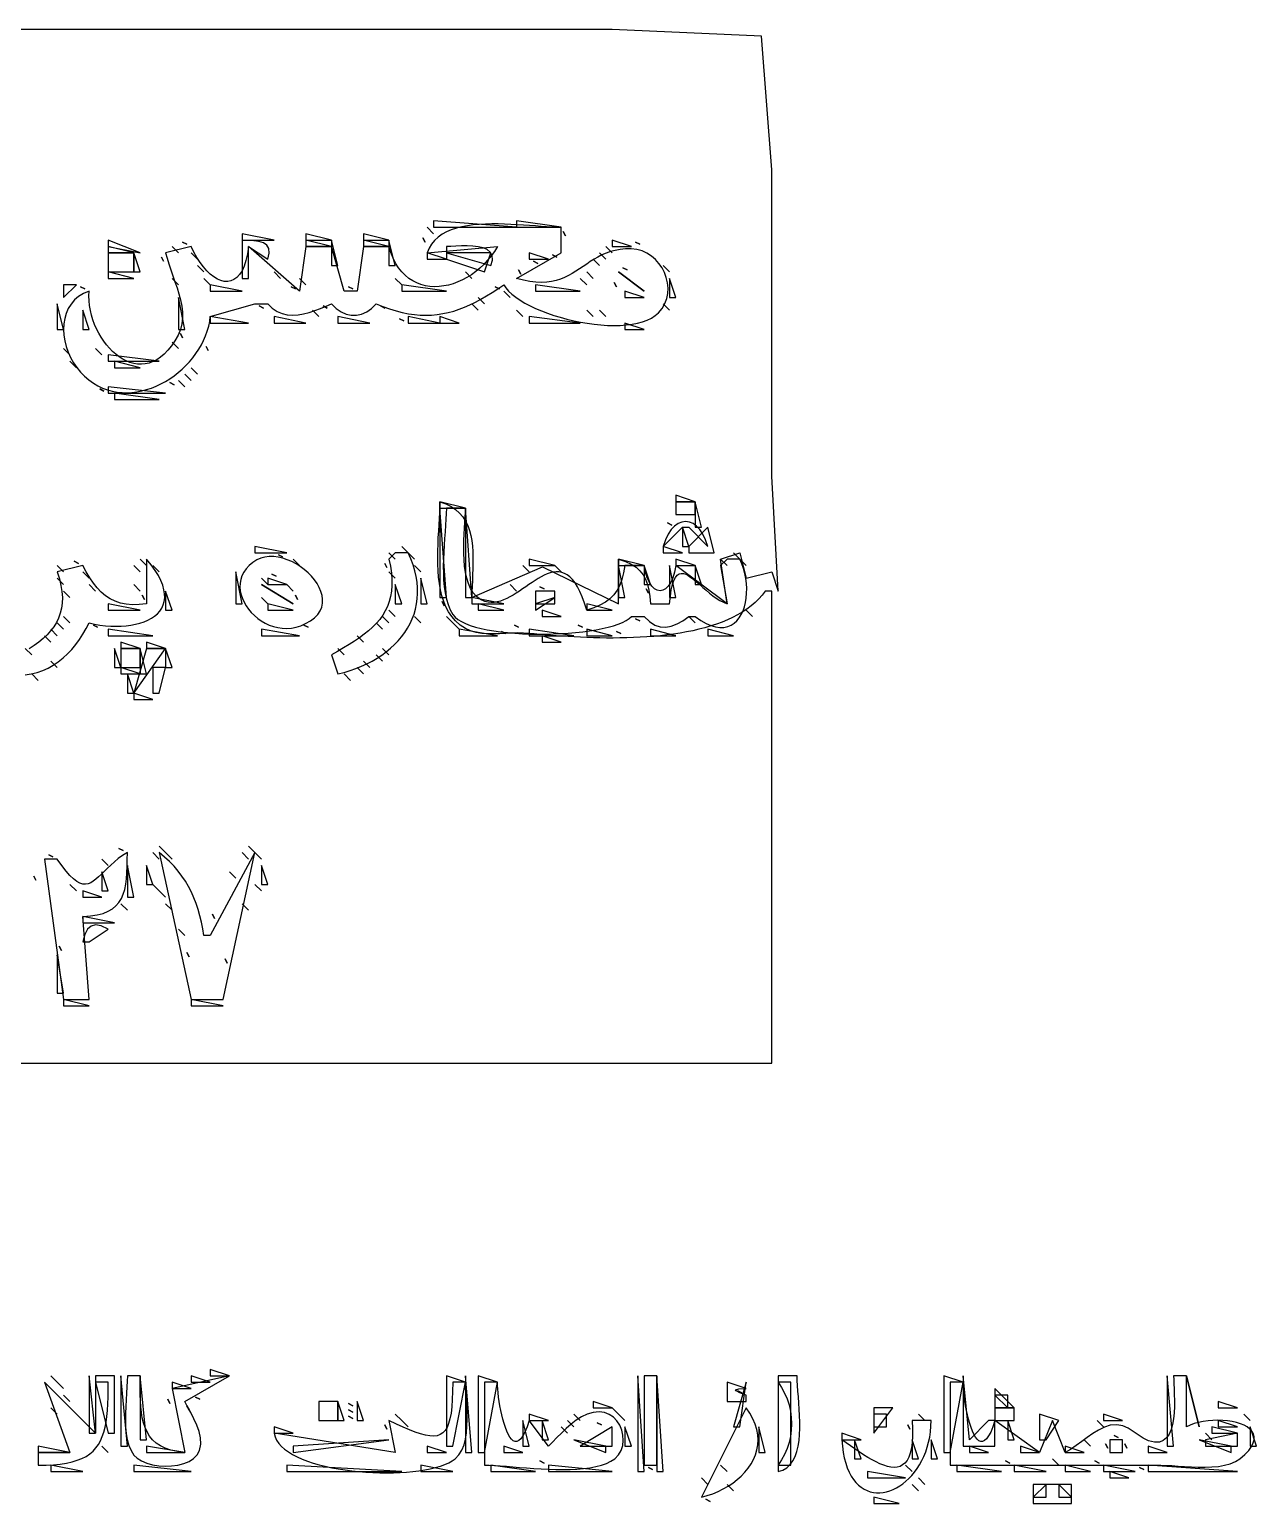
# Model space of a CAD drawing. Extents: x 0 to 1288, y 0 to 860.
# Drawn here: x 934.7 to 1127, y 199 to 430 of the extents above; entities that cross this region are included whole.
import ezdxf

# ---------------------------------------------------------------- set-up
doc = ezdxf.new("R2010")
doc.units = 0
for name, color, linetype in [('C18', 18, 'CONTINUOUS'), ('C19', 19, 'CONTINUOUS'), ('C250', 250, 'CONTINUOUS'), ('C251', 251, 'CONTINUOUS'), ('C252', 252, 'CONTINUOUS'), ('C253', 253, 'CONTINUOUS'), ('C254', 254, 'CONTINUOUS'), ('C27', 27, 'CONTINUOUS'), ('C29', 29, 'CONTINUOUS'), ('C37', 37, 'CONTINUOUS'), ('C47', 47, 'CONTINUOUS'), ('C49', 49, 'CONTINUOUS'), ('C59', 59, 'CONTINUOUS'), ('C7', 7, 'CONTINUOUS')]:
    doc.layers.add(name, color=color, linetype=linetype)

msp = doc.modelspace()

# ---------------------------------------------------------------- linework, layer by layer
at = {"layer": 'C18'}
for points in [[(997, 399), (998, 398), (997, 399)], [(997, 395), (1008, 396), (1007.5292, 395.2314), (1007.0151, 394.5055), (1006.4615, 393.8236), (1005.8723, 393.1877), (1005.2513, 392.5992), (1004.6023, 392.0599), (1003.9292, 391.5714), (1003.2358, 391.1354), (1002.5258, 390.7536), (1001.8033, 390.4276), (1001.0718, 390.159), (1000.3355, 389.9497), (999.5979, 389.8011), (998.863, 389.715), (998.1346, 389.693), (997.4166, 389.7368), (996.7127, 389.8481), (996.0268, 390.0284), (995.3627, 390.2796), (994.7242, 390.6032), (994.1153, 391.001), (993.5397, 391.4745), (993.0012, 392.0254), (992.5037, 392.6555), (992.0509, 393.3663), (991.6469, 394.1595), (991.2953, 395.0369), (991, 396), (987, 396), (986, 389), (984, 389), (982, 396), (978, 396), (977, 389), (969, 396), (968.8272, 394.8247), (968.5947, 393.8011), (968.3075, 392.9246), (967.9708, 392.1904), (967.5896, 391.5939), (967.1691, 391.1305), (966.7143, 390.7954), (966.2303, 390.5841), (965.7222, 390.4917), (965.1951, 390.5138), (964.6541, 390.6456), (964.1043, 390.8825), (963.5508, 391.2197), (962.9986, 391.6527), (962.453, 392.1768), (961.9189, 392.7872), (961.4014, 393.4794), (960.9057, 394.2487), (960.4369, 395.0905), (960, 396), (956, 395), (956.2149, 394.1369), (956.4859, 393.2482), (956.796, 392.3379), (957.1284, 391.4104), (957.4661, 390.4698), (957.7923, 389.5203), (958.09, 388.5661), (958.3423, 387.6114), (958.5324, 386.6604), (958.6434, 385.7173), (958.6582, 384.7863), (958.5601, 383.8716), (958.3322, 382.9774), (957.9575, 382.108), (957.438, 381.2039), (956.8993, 380.4094), (956.3439, 379.7206), (955.7742, 379.134), (955.1927, 378.6456), (954.6018, 378.2518), (954.0039, 377.949), (953.4017, 377.7332), (952.7974, 377.6009), (952.1936, 377.5482), (951.5927, 377.5715), (950.9972, 377.667), (950.4095, 377.831), (949.8321, 378.0598), (949.2675, 378.3496), (948.718, 378.6967), (948.1862, 379.0973), (947.6746, 379.5478), (947.1855, 380.0445), (946.7214, 380.5835), (946.2849, 381.1611), (945.8782, 381.7737), (945.504, 382.4175), (945.1647, 383.0888), (944.8627, 383.7838), (944.6004, 384.4987), (944.3804, 385.23), (944.2051, 385.9738), (944.077, 386.7265), (943.9984, 387.4842), (943.9719, 388.2432), (944, 389), (943.1194, 388.6342), (942.3563, 388.1682), (941.7071, 387.6126), (941.1684, 386.9778), (940.7368, 386.2744), (940.4088, 385.5129), (940.1809, 384.7038), (940.0497, 383.8578), (940.0118, 382.9853), (940.0638, 382.0969), (940.2021, 381.2031), (940.4233, 380.3145), (940.724, 379.4416), (941.1007, 378.595), (941.5501, 377.7851), (942.0686, 377.0225), (942.6528, 376.3179)], [(942.6527, 376.3179), (943.3036, 375.662), (943.9784, 375.086), (944.6746, 374.5874), (945.3897, 374.1641), (946.1211, 373.8136), (946.8662, 373.5337), (947.6225, 373.3222), (948.3876, 373.1765), (949.1587, 373.0946), (949.9335, 373.074), (950.7093, 373.1125), (951.4836, 373.2078), (952.2539, 373.3575), (953.0176, 373.5593), (953.7722, 373.811), (954.5152, 374.1103), (955.2439, 374.4548), (955.956, 374.8422), (956.6487, 375.2703), (957.3197, 375.7367), (957.9663, 376.2391), (958.586, 376.7752), (959.1763, 377.3427), (959.7346, 377.9394), (960.2584, 378.5628), (960.7451, 379.2108), (961.1922, 379.8809), (961.5972, 380.571), (961.9575, 381.2786), (962.2706, 382.0015), (962.5339, 382.7374), (962.745, 383.484), (962.9011, 384.2389), (963, 385), (970, 387), (971, 387), (972, 387), (972.7101, 386.3108), (973.4596, 385.806), (974.2434, 385.4677), (975.0563, 385.2783), (975.8934, 385.2201), (976.7494, 385.2754), (977.6193, 385.4265), (978.4981, 385.6557), (979.3806, 385.9453), (980.2618, 386.2777), (981.1366, 386.6351), (982, 387), (982.7239, 386.2878), (983.4882, 385.7537), (984.2813, 385.3977), (985.0918, 385.2197), (985.908, 385.2197), (986.7185, 385.3977), (987.5117, 385.7537), (988.276, 386.2878), (989, 387), (990.0687, 386.5711), (991.1064, 386.2035), (992.1154, 385.8959), (993.098, 385.6473), (994.0567, 385.4566), (994.9938, 385.3227), (995.9117, 385.2445), (996.8128, 385.2208), (997.6995, 385.2505), (998.5742, 385.3327), (999.4393, 385.4661), (1000.297, 385.6496), (1001.1499, 385.8821), (1002.0003, 386.1627), (1002.8506, 386.49), (1003.7032, 386.8631), (1004.5604, 387.2808), (1005.4247, 387.742), (1006.2984, 388.2456), (1007.1839, 388.7906), (1008.0837, 389.3757), (1009, 390), (1009.3351, 389.4948), (1009.7656, 388.9978), (1010.2849, 388.5107), (1010.8862, 388.0356), (1011.5631, 387.5742), (1012.3088, 387.1286), (1013.1168, 386.7005), (1013.9805, 386.292), (1014.8932, 385.905), (1015.8483, 385.5412), (1016.8392, 385.2027), (1017.8593, 384.8914), (1018.902, 384.6092), (1019.9606, 384.3579), (1021.0286, 384.1395), (1022.0993, 383.9559), (1023.1661, 383.809), (1024.2224, 383.7007), (1025.2616, 383.6329), (1026.2771, 383.6076), (1027.2622, 383.6266), (1028.2104, 383.6918), (1029.115, 383.8052), (1029.9694, 383.9686), (1030.767, 384.184), (1031.5011, 384.4532), (1032.1653, 384.7783), (1032.7527, 385.161), (1033.257, 385.6034)], [(999, 355), (999, 341), (1000, 341), (999, 355)], [(1000, 355), (999.9847, 354.1626), (999.9438, 353.2582), (999.8841, 352.2965), (999.8127, 351.2874), (999.7368, 350.2407), (999.6632, 349.1662), (999.5991, 348.0737), (999.5516, 346.973), (999.5275, 345.874), (999.5341, 344.7864), (999.5782, 343.72), (999.6671, 342.6848), (999.8076, 341.6904), (1000.0069, 340.7467), (1000.272, 339.8635), (1000.6099, 339.0506), (1001.0278, 338.3179)], [(952, 347), (953, 346), (952, 347)], [(991, 348), (992, 347), (991, 348)], [(948, 333), (948, 330), (949, 330), (948, 333)], [(937.666687, 300.666656), (938.333313, 300.333344), (937.666687, 300.666656)], [(954, 301), (955, 300), (954, 301)]]:
    msp.add_lwpolyline(points, dxfattribs=at)
at = {"layer": 'C19'}
for points in [[(952, 333), (952, 329), (953, 329), (952, 333)], [(949, 219), (949, 208), (950, 208), (949, 219)], [(950, 219), (949.9811, 218.1767), (949.9329, 217.268), (949.8677, 216.2912), (949.7981, 215.2638), (949.7365, 214.203), (949.6954, 213.1263), (949.6872, 212.051), (949.7244, 210.9946), (949.8195, 209.9744), (949.9849, 209.0078), (950.2331, 208.1121), (950.5766, 207.3048), (951.0278, 206.6033)], [(957, 218), (957, 217), (960, 217), (957, 218)], [(1030, 219), (1030, 204), (1031, 204), (1030, 219)], [(1047, 218), (1045, 211), (1046, 211), (1047, 218)], [(1114, 219), (1114.0124, 218.4574), (1114.0425, 217.776), (1114.0793, 216.983), (1114.1116, 216.1053), (1114.1285, 215.17), (1114.1189, 214.2043), (1114.0718, 213.2353), (1113.9762, 212.2899), (1113.821, 211.3954), (1113.5953, 210.5787), (1113.2879, 209.8671), (1112.8879, 209.2874), (1112.3842, 208.867), (1111.7657, 208.6327), (1111.0216, 208.6118), (1110.0896, 208.8404), (1109.246, 209.246), (1108.4555, 209.7546), (1107.6832, 210.2922), (1106.894, 210.7848), (1106.0529, 211.1585), (1105.1248, 211.3392), (1104.0748, 211.253), (1103.1476, 210.9607), (1102.2388, 210.5188), (1101.3452, 209.9679), (1100.4638, 209.3487), (1099.5916, 208.7017), (1098.7256, 208.0675), (1097.8627, 207.4867), (1097, 207), (1095, 212), (1093, 207), (1086, 212), (1085.6613, 211.0036), (1085.3283, 210.2032), (1085.0016, 209.5868), (1084.6821, 209.1424), (1084.3705, 208.8582), (1084.0676, 208.7222), (1083.7743, 208.7224), (1083.4912, 208.847), (1083.2192, 209.0838), (1082.9591, 209.4211), (1082.7116, 209.8469), (1082.4775, 210.3492), (1082.2576, 210.9161), (1082.0527, 211.5357), (1081.8635, 212.196), (1081.691, 212.885), (1081.5357, 213.5909), (1081.3986, 214.3016), (1081.2803, 215.0053), (1081.1818, 215.69), (1081.1036, 216.3438), (1081.0468, 216.9546), (1081.012, 217.5107), (1081, 218), (1079, 218), (1079, 205), (1112, 205), (1112.8154, 204.9809), (1113.7194, 204.9325), (1114.6942, 204.8673), (1115.7217, 204.7976), (1116.7842, 204.736), (1117.8638, 204.695), (1118.9425, 204.6868), (1120.0025, 204.7241), (1121.0259, 204.8193), (1121.9949, 204.9847), (1122.8914, 205.233), (1123.6977, 205.5765), (1124.3959, 206.0277)], [(1113, 219), (1113, 208), (1114, 208), (1113, 219)], [(938, 214), (939, 213), (938, 214)], [(1026, 214), (1027, 213), (1026, 214)], [(951.0277, 206.6033), (951.5517, 206.0949), (952.2344, 205.6686), (953.0447, 205.3275), (953.9512, 205.0749), (954.9227, 204.9141), (955.9281, 204.8482), (956.936, 204.8806), (957.9152, 205.0143), (958.8346, 205.2528), (959.6628, 205.5991), (960.3687, 206.0566), (960.921, 206.6284), (961.2886, 207.3179)]]:
    msp.add_lwpolyline(points, dxfattribs=at)
at = {"layer": 'C250'}
for points in [[(987, 398), (987, 397), (991, 397), (987, 398)], [(968, 397), (968, 391), (969, 391), (969, 396), (972, 394), (972.243, 394.958), (972.1815, 395.6773), (971.8616, 396.1941), (971.3294, 396.5442), (970.631, 396.7638), (969.8125, 396.8889), (968.9202, 396.9556), (968, 397)], [(982, 397), (982, 393), (983, 393), (982, 397)], [(961, 393), (962, 392), (961, 393)], [(1016.666687, 394.666656), (1017.333313, 394.333344), (1016.666687, 394.666656)], [(1023, 394), (1024, 393), (1023, 394)], [(957, 391), (958, 390), (957, 391)], [(1003, 392), (1004, 391), (1003, 392)], [(1014, 390), (1014, 389), (1021, 389), (1014, 390)], [(958, 388), (958, 383), (959, 383), (958, 388)], [(970.666687, 386.666656), (971.333313, 386.333344), (970.666687, 386.666656)], [(1004, 387), (1005, 386), (1004, 387)], [(1011, 386), (1012, 385), (1011, 386)], [(992.666687, 384.666656), (993.333313, 384.333344), (992.666687, 384.666656)], [(999, 385), (999, 384), (1002, 384), (999, 385)], [(1013, 385), (1013, 384), (1021, 384), (1013, 385)], [(940, 380), (941, 379), (940, 380)], [(941, 378), (942, 377), (941, 378)], [(970.317871, 346.878876), (969.643, 346.4508), (969.0739, 345.9828), (968.6063, 345.48), (968.2362, 344.9476), (967.9595, 344.391), (967.772, 343.8152), (967.6697, 343.2255), (967.6485, 342.6272), (967.7042, 342.0255), (967.8328, 341.4255), (968.0303, 340.8326), (968.2924, 340.252), (968.6151, 339.6888), (968.9944, 339.1483), (969.4261, 338.6357), (969.9061, 338.1563), (970.4303, 337.7152), (970.9947, 337.3178), (971.5951, 336.9691), (972.2275, 336.6745), (972.8877, 336.4392), (973.5717, 336.2685), (974.2754, 336.1674), (974.9946, 336.1413), (975.7254, 336.1953), (976.4635, 336.3348), (977.2049, 336.5649), (977.9455, 336.8908), (978.6813, 337.3179), (979.3295, 337.8104), (979.8367, 338.3394), (980.2107, 338.8989), (980.459, 339.4829), (980.5895, 340.0856), (980.6098, 340.7009), (980.5277, 341.3228), (980.3509, 341.9456), (980.087, 342.5631), (979.7437, 343.1694), (979.3289, 343.7587), (978.8501, 344.3248), (978.3152, 344.862), (977.7317, 345.3642), (977.1075, 345.8255), (976.4502, 346.2399), (975.7675, 346.6015), (975.0671, 346.9043), (974.3569, 347.1424), (973.6443, 347.3099), (972.9373, 347.4007), (972.2434, 347.409), (971.5704, 347.3287), (970.926, 347.1539), (970.3179, 346.8788)], [(943, 345), (944, 344), (943, 345)], [(951, 346), (952, 345), (951, 346)], [(972.666687, 344.666656), (973.333313, 344.333344), (972.666687, 344.666656)], [(972, 344), (972, 343), (975, 343), (972, 344)], [(972, 340), (972, 339), (976, 339), (972, 340)], [(990, 338), (991, 337), (990, 338)], [(1000, 338), (1001, 337), (1000, 338)], [(1015, 339), (1015, 338), (1018, 338), (1015, 339)], [(938, 336), (939, 335), (938, 336)], [(944.666687, 336.666656), (945.333313, 336.333344), (944.666687, 336.666656)], [(947, 336), (947, 335), (954, 335), (947, 336)], [(971, 336), (971, 335), (977, 335), (971, 336)], [(1010.666687, 336.666656), (1011.333313, 336.333344), (1010.666687, 336.666656)], [(1013, 336), (1013, 335), (1020, 335), (1013, 336)], [(1020.666687, 336.666656), (1021.333313, 336.333344), (1020.666687, 336.666656)], [(1026.666626, 335.666656), (1027.333374, 335.333344), (1026.666626, 335.666656)], [(950, 299), (950, 294), (951, 294), (950, 299)], [(953, 299), (953, 296), (954, 296), (953, 299)], [(971, 299), (971, 296), (972, 296), (971, 299)], [(954, 296), (955, 295), (954, 296)], [(956, 293), (957, 292), (956, 293)], [(943, 287), (944, 287), (947, 289), (945.9055, 289.5062), (945.0169, 289.6722), (944.3082, 289.5013), (943.7532, 288.9968), (943.3258, 288.1619), (943, 287)], [(965.333313, 284.333344), (965.666687, 283.666656), (965.333313, 284.333344)], [(940, 278), (940, 277), (944, 277), (940, 278)], [(1026.3958, 206.0277), (1026.9796, 206.6239), (1027.3918, 207.3177), (1027.6409, 208.0805), (1027.7352, 208.884), (1027.6834, 209.6997), (1027.4939, 210.4992), (1027.1752, 211.254), (1026.7358, 211.9359), (1026.1843, 212.5162), (1025.529, 212.9666), (1024.7785, 213.2587), (1023.9413, 213.3641), (1022.9964, 213.2703), (1022.0845, 213.0027), (1021.2056, 212.5894), (1020.3602, 212.0588), (1019.5483, 211.4393), (1018.7702, 210.7592), (1018.026, 210.0469), (1017.3162, 209.3306), (1016.6407, 208.6389), (1016, 208), (1013, 212), (1012.6613, 211.0036), (1012.3283, 210.2032), (1012.0016, 209.5868), (1011.6821, 209.1425), (1011.3705, 208.8583), (1011.0676, 208.7222), (1010.7743, 208.7225), (1010.4912, 208.847), (1010.2192, 209.0839), (1009.9591, 209.4212), (1009.7116, 209.847), (1009.4775, 210.3493), (1009.2576, 210.9162), (1009.0527, 211.5357), (1008.8635, 212.196), (1008.691, 212.885), (1008.5357, 213.5909), (1008.3986, 214.3016), (1008.2803, 215.0053), (1008.1818, 215.69), (1008.1036, 216.3438), (1008.0468, 216.9546), (1008.012, 217.5107), (1008, 218), (1006, 218)], [(1033, 219), (1033, 204), (1034, 204), (1033, 219)], [(1052, 219), (1052, 218), (1052.5577, 217.1794), (1053.0297, 216.309), (1053.4158, 215.397), (1053.7161, 214.4518), (1053.9307, 213.4817), (1054.0594, 212.495), (1054.1023, 211.4999), (1054.0594, 210.5049), (1053.9307, 209.5181), (1053.7161, 208.548), (1053.4158, 207.6028), (1053.0297, 206.6909), (1052.5577, 205.8205), (1052, 205), (1052, 204), (1052.7414, 204.2401), (1053.3725, 204.6097), (1053.9012, 205.0969), (1054.3357, 205.6894), (1054.6838, 206.3753), (1054.9538, 207.1423), (1055.1535, 207.9785), (1055.291, 208.8716), (1055.3745, 209.8097), (1055.4118, 210.7806), (1055.4111, 211.7722), (1055.3804, 212.7724), (1055.3277, 213.7692), (1055.261, 214.7504), (1055.1885, 215.704), (1055.118, 216.6179), (1055.0578, 217.4799), (1055.0158, 218.2779), (1055, 219), (1052, 219)], [(1052, 218), (1052, 205), (1054, 205), (1054, 218), (1052, 218)], [(983, 215), (983, 212), (984, 212), (983, 215)], [(1121, 215), (1121, 214), (1124, 214), (1121, 215)], [(1074, 213), (1075, 212), (1074, 213)], [(1125, 213), (1126, 212), (1125, 213)], [(1019, 212), (1020, 211), (1019, 212)], [(1073, 212), (1073.0655, 210.7026), (1073.0672, 209.5506), (1073.0079, 208.5377), (1072.8905, 207.6579), (1072.7177, 206.9049), (1072.4925, 206.2726), (1072.2175, 205.7548), (1071.8957, 205.3454), (1071.53, 205.0383), (1071.123, 204.8272), (1070.6777, 204.706), (1070.1968, 204.6685), (1069.6833, 204.7086), (1069.1398, 204.8202), (1068.5694, 204.997), (1067.9747, 205.2329), (1067.3586, 205.5218), (1066.724, 205.8574), (1066.0737, 206.2337), (1065.4105, 206.6445), (1064.7372, 207.0836), (1064.0567, 207.5448), (1063.3717, 208.0221), (1062.6852, 208.5092), (1062, 209), (1062.0824, 207.9731), (1062.2113, 207.0196), (1062.3841, 206.1383), (1062.5982, 205.328), (1062.8511, 204.5873), (1063.1401, 203.9151), (1063.4626, 203.3101), (1063.8161, 202.7711), (1064.198, 202.2968), (1064.6056, 201.886), (1065.0365, 201.5374), (1065.4879, 201.2498), (1065.9573, 201.022), (1066.4422, 200.8526), (1066.9398, 200.7406), (1067.4478, 200.6845), (1067.9633, 200.6833), (1068.4839, 200.7356), (1069.007, 200.8401), (1069.53, 200.9958), (1070.0503, 201.2012), (1070.5653, 201.4552), (1071.0724, 201.7566), (1071.569, 202.104), (1072.0525, 202.4962), (1072.5204, 202.9321), (1072.97, 203.4103), (1073.3988, 203.9296), (1073.8042, 204.4888), (1074.1836, 205.0866), (1074.5343, 205.7218), (1074.8539, 206.3931), (1075.1397, 207.0993), (1075.3891, 207.8392), (1075.5996, 208.6115), (1075.7685, 209.415), (1075.8932, 210.2484), (1075.9712, 211.1104), (1076, 212), (1073, 212)], [(1102, 212), (1103, 211), (1102, 212)], [(1120, 211), (1120, 210), (1124, 210), (1120, 211)], [(1020, 209), (1025, 207), (1025, 208), (1020, 209)], [(1062, 210), (1062, 209), (1065, 209), (1062, 210)], [(1095, 206), (1096, 205), (1095, 206)], [(938, 205), (938, 204), (943, 204), (938, 205)], [(951, 205), (951, 204), (960, 204), (951, 205)], [(975, 205), (975, 204), (993, 204), (975, 205)], [(996, 205), (996, 204), (1001, 204), (996, 205)], [(1007, 205), (1007, 204), (1014, 204), (1007, 205)], [(1016, 205), (1016, 204), (1026, 204), (1016, 205)], [(1072, 205), (1073, 204), (1072, 205)], [(1080, 205), (1080, 204), (1087, 204), (1080, 205)], [(1089, 205), (1089, 204), (1094, 204), (1089, 205)], [(1097, 205), (1097, 204), (1101, 204), (1097, 205)], [(1108.666626, 204.666672), (1109.333374, 204.333328), (1108.666626, 204.666672)], [(1110, 205), (1110, 204), (1124, 204), (1110, 205)]]:
    msp.add_lwpolyline(points, dxfattribs=at)
at = {"layer": 'C251'}
for points in [[(947, 396), (947, 395), (951, 395), (947, 396)], [(987, 397), (987, 396), (991, 396), (987, 397)], [(991, 397), (991, 393), (992, 393), (991, 397)], [(1000, 396), (1000, 395), (1007, 393), (1007.2177, 393.8716), (1007.1664, 394.5653), (1006.8831, 395.1005), (1006.4048, 395.4967), (1005.7686, 395.7734), (1005.0114, 395.95), (1004.1701, 396.0461), (1003.282, 396.0811), (1002.3839, 396.0745), (1001.5128, 396.0458), (1000.7059, 396.0144), (1000, 396)], [(1025, 396), (1026, 395), (1025, 396)], [(947, 395), (947, 392), (951, 392), (951, 395), (947, 395)], [(1013, 395), (1013, 394), (1016, 394), (1013, 395)], [(947, 392), (947, 391), (951, 391), (947, 392)], [(962, 391), (963, 390), (962, 391)], [(977, 391), (978, 390), (977, 391)], [(1011.333313, 392.333344), (1011.666687, 391.666656), (1011.333313, 392.333344)], [(1021, 391), (1022, 390), (1021, 391)], [(1027.666626, 392.666656), (1028.333374, 392.333344), (1027.666626, 392.666656)], [(993, 390), (993, 389), (1000, 389), (993, 390)], [(1026.333374, 390.333344), (1026.666626, 389.666656), (1026.333374, 390.333344)], [(1028, 389), (1028, 388), (1031, 388), (1028, 389)], [(943, 386), (943, 383), (944, 383), (943, 386)], [(989.666687, 386.666656), (990.333313, 386.333344), (989.666687, 386.666656)], [(963, 385), (963, 384), (969, 384), (963, 385)], [(973, 385), (973, 384), (978, 384), (973, 385)], [(947, 379), (947, 378), (955, 378), (947, 379)], [(962.333313, 380.333344), (962.666687, 379.666656), (962.333313, 380.333344)], [(960, 377), (961, 376), (960, 377)], [(959, 376), (960, 375), (959, 376)], [(947, 374), (947, 373), (956, 373), (947, 374)], [(1003, 355), (1003, 341), (1004, 341), (1003, 355)], [(1034.666626, 352.666656), (1035.333374, 352.333344), (1034.666626, 352.666656)], [(1037, 352), (1037, 349), (1038, 349), (1037, 352)], [(970, 349), (970, 348), (975, 348), (970, 349)], [(993, 349), (994, 348), (993, 349)], [(1034, 349), (1034, 348), (1037, 348), (1034, 349)], [(933.9984, 328.8664), (934.9407, 329.0095), (935.8525, 329.2385), (936.7327, 329.5489), (937.5801, 329.936), (938.3936, 330.3951), (939.1721, 330.9216), (939.9143, 331.5108), (940.6192, 332.158), (941.2856, 332.8587), (941.9123, 333.6081), (942.4983, 334.4016), (943.0423, 335.2345), (943.5432, 336.1022), (944, 337), (944.855, 336.8165), (945.7093, 336.6729), (946.5582, 336.5692), (947.3973, 336.5054), (948.2222, 336.4814), (949.0283, 336.4975), (949.8113, 336.5534), (950.5667, 336.6493), (951.2899, 336.7853), (951.9766, 336.9613), (952.6223, 337.1773), (953.2225, 337.4334), (953.7728, 337.7296), (954.2687, 338.0659), (954.7056, 338.4423), (955.0793, 338.8589), (955.3852, 339.3157), (955.6188, 339.8128), (955.7758, 340.35), (955.8515, 340.9276), (955.8416, 341.5454), (955.7417, 342.2035), (955.5471, 342.9019), (955.2536, 343.6407), (954.8565, 344.4199), (954.3516, 345.2395), (953.7342, 346.0995), (953, 347)], [(953, 347), (953, 340), (951.8485, 339.8613), (950.787, 339.8339), (949.8085, 339.9147), (948.9057, 340.1005), (948.0714, 340.3883), (947.2983, 340.7752), (946.5795, 341.2581), (945.9075, 341.8338), (945.2753, 342.4995), (944.6756, 343.252), (944.1013, 344.0882), (943.5451, 345.0052), (943, 346), (939, 345), (939.3441, 343.9137), (939.5916, 342.8849), (939.7454, 341.9107), (939.8086, 340.9884), (939.7843, 340.1152), (939.6756, 339.2883), (939.4854, 338.5048), (939.217, 337.762), (938.8732, 337.057), (938.4573, 336.3871), (937.9722, 335.7495), (937.421, 335.1413), (936.8068, 334.5597), (936.1326, 334.0021), (935.4015, 333.4654), (934.6166, 332.947)], [(992, 348), (991, 347), (991.2381, 345.8728), (991.3958, 344.8108), (991.4752, 343.8101), (991.4785, 342.8671), (991.4078, 341.9778), (991.2654, 341.1386), (991.0535, 340.3458), (990.7741, 339.5954), (990.4295, 338.8838), (990.0219, 338.2073), (989.5534, 337.562), (989.0262, 336.9442), (988.4425, 336.3501), (987.8045, 335.776), (987.1143, 335.218), (986.3742, 334.6725), (985.5862, 334.1357), (984.7526, 333.6038), (983.8756, 333.0731), (982.9573, 332.5397), (982, 332), (983, 329), (983.9624, 329.2477), (984.899, 329.5322), (985.8081, 329.8526), (986.6878, 330.2081), (987.5364, 330.5979), (988.3522, 331.021), (989.1333, 331.4766), (989.8781, 331.9639), (990.5847, 332.4819), (991.2514, 333.03), (991.8765, 333.6071), (992.4582, 334.2125), (992.9946, 334.8453), (993.4842, 335.5047), (993.9251, 336.1897), (994.3155, 336.8995), (994.6537, 337.6334), (994.938, 338.3904), (995.1665, 339.1696), (995.3375, 339.9703), (995.4493, 340.7916), (995.5001, 341.6326), (995.4882, 342.4924), (995.4117, 343.3703), (995.2689, 344.2653), (995.0581, 345.1766), (994.7776, 346.1034), (994.4254, 347.0448), (994, 348), (992, 348)], [(1013, 347), (1013, 346), (1017, 346), (1013, 347)], [(1045, 348), (1046, 347), (1045, 348)], [(939, 346), (940, 345), (939, 346)], [(954, 346), (955, 345), (954, 346)], [(1012, 346), (1013, 345), (1012, 346)], [(1035, 346), (1035, 341), (1036, 341), (1035, 346)], [(939, 344), (940, 343), (939, 344)], [(975, 343), (976, 342), (975, 343)], [(992, 343), (992, 340), (993, 340), (992, 343)], [(996, 344), (996, 340), (997, 340), (996, 344)], [(1010, 343), (1011, 342), (1010, 343)], [(1014, 342), (1014, 340), (1017, 340), (1017, 342), (1014, 342)], [(947, 340), (947, 339), (952, 339), (947, 340)], [(1005, 340), (1005, 339), (1009, 339), (1005, 340)], [(1022, 340), (1022, 339), (1026, 339), (1022, 340)], [(940, 338), (941, 337), (940, 338)], [(991, 339), (992, 338), (991, 339)], [(1038, 338), (1039, 337), (1038, 338)], [(1047, 339), (1048, 338), (1047, 339)], [(937, 335), (938, 334), (937, 335)], [(977.666687, 336.666656), (978.333313, 336.333344), (977.666687, 336.666656)], [(989, 337), (990, 336), (989, 337)], [(1001, 337), (1002, 336), (1001, 337)], [(1032, 336), (1032, 335), (1036, 335), (1032, 336)], [(953, 333), (951, 326), (956, 333), (953, 333)], [(956, 333), (956, 330), (957, 330), (956, 333)], [(983, 333), (984, 332), (983, 333)], [(990, 333), (991, 332), (990, 333)], [(938, 331), (939, 330), (938, 331)], [(987, 331), (988, 330), (987, 331)], [(950, 329), (950, 326), (951, 326), (950, 329)], [(984, 329), (985, 328), (984, 329)], [(986, 330), (987, 329), (986, 330)], [(948.666687, 301.666656), (949.333313, 301.333344), (948.666687, 301.666656)], [(955, 302), (956, 301), (955, 302)], [(955, 301), (960, 278), (965, 278), (970, 301), (963, 288), (962, 288), (961.8239, 289.0623), (961.6173, 290.0937), (961.3775, 291.0951), (961.1021, 292.0669), (960.7886, 293.0099), (960.4344, 293.9247), (960.037, 294.812), (959.5938, 295.6725), (959.1024, 296.5068), (958.5603, 297.3156), (957.9649, 298.0995), (957.3136, 298.8592), (956.6041, 299.5954), (955.8337, 300.3088), (955, 301)], [(969, 302), (970, 301), (969, 302)], [(946, 300), (947, 299), (946, 300)], [(946, 298), (946, 295), (947, 295), (946, 298)], [(970, 296), (971, 295), (970, 296)], [(943, 295), (943, 294), (946, 294), (943, 295)], [(943, 291), (943, 290), (948, 290), (943, 291)], [(958, 289), (959, 288), (958, 289)], [(959.333313, 285.333344), (959.666687, 284.666656), (959.333313, 285.333344)], [(960, 278), (960, 277), (965, 277), (960, 278)], [(937, 218), (941, 207), (936, 207), (936, 205), (937.2592, 205.0213), (938.4194, 205.084), (939.4845, 205.1893), (940.4586, 205.3383), (941.3456, 205.5321), (942.1495, 205.772), (942.8745, 206.059), (943.5244, 206.3943), (944.1033, 206.779), (944.6152, 207.2143), (945.0642, 207.7014), (945.4541, 208.2414), (945.7892, 208.8354), (946.0733, 209.4846), (946.3104, 210.1901), (946.5047, 210.9531), (946.66, 211.7747), (946.7805, 212.6561), (946.8701, 213.5984), (946.9328, 214.6028), (946.9727, 215.6704), (946.9937, 216.8024), (947, 218), (945, 218), (945, 210), (937, 218)], [(944, 219), (944, 210), (945, 210), (944, 219)], [(960, 219), (960, 218), (963, 218), (960, 219)], [(1124.3958, 206.0277), (1125.171, 206.6999), (1125.7714, 207.3339), (1126.2074, 207.9294), (1126.4894, 208.4861), (1126.6281, 209.0037), (1126.6339, 209.4818), (1126.5174, 209.9202), (1126.289, 210.3186), (1125.9592, 210.6767), (1125.5386, 210.9941), (1125.0377, 211.2705), (1124.467, 211.5057), (1123.837, 211.6994), (1123.1583, 211.8512), (1122.4412, 211.9608), (1121.6964, 212.028), (1120.9344, 212.0524), (1120.1656, 212.0337), (1119.4005, 211.9716), (1118.6498, 211.8659), (1117.9239, 211.7161), (1117.2332, 211.5221), (1116.5884, 211.2835), (1116, 211), (1116, 219), (1114, 219)], [(940, 216), (941, 215), (940, 216)], [(1045.666626, 216.666672), (1046.333374, 216.333328), (1045.666626, 216.666672)], [(1086, 217), (1086, 216), (1088, 214), (1089, 214), (1086, 217)], [(959.333313, 214.333328), (959.666687, 213.666672), (959.333313, 214.333328)], [(984.666687, 213.666672), (985.333313, 213.333328), (984.666687, 213.666672)], [(984.666687, 212.666672), (985.333313, 212.333328), (984.666687, 212.666672)], [(1020, 213), (1021, 212), (1020, 213)], [(1047, 214), (1040, 200), (1040.892, 200.2423), (1041.7614, 200.5385), (1042.6032, 200.8861), (1043.4127, 201.2827), (1044.1851, 201.7258), (1044.9156, 202.2129), (1045.5994, 202.7417), (1046.2318, 203.3096), (1046.8079, 203.9143), (1047.323, 204.5532), (1047.7722, 205.2239), (1048.1508, 205.924), (1048.4541, 206.651), (1048.6771, 207.4024), (1048.8151, 208.1758), (1048.8634, 208.9688), (1048.8172, 209.7789), (1048.6716, 210.6036), (1048.4218, 211.4405), (1048.0632, 212.2872), (1047.5908, 213.1412), (1047, 214)], [(1067, 213), (1067, 211), (1069, 211), (1069, 213), (1067, 213)], [(1103, 213), (1103, 212), (1106, 212), (1103, 213)], [(990.333313, 211.333328), (990.666687, 210.666672), (990.333313, 211.333328)], [(1012, 212), (1012, 208), (1013, 208), (1012, 212)], [(1021, 208), (1026, 208), (1026, 211), (1021, 208)], [(1121, 212), (1121, 211), (1124, 211), (1121, 212)], [(1064, 209), (1064, 206), (1065, 206), (1064, 209)], [(1100, 209), (1101, 208), (1100, 209)], [(1043, 205), (1044, 204), (1043, 205)], [(1040, 203), (1041, 202), (1040, 203)], [(1044, 202), (1045, 201), (1044, 202)]]:
    msp.add_lwpolyline(points, dxfattribs=at)
at = {"layer": 'C252'}
for points in [[(1001.4336, 337.3179), (1000.8554, 337.9914), (1000.3594, 338.7296), (999.9397, 339.5261), (999.5907, 340.3749), (999.3067, 341.2697), (999.0821, 342.2043), (998.9112, 343.1726), (998.7884, 344.1682), (998.7079, 345.1851), (998.6642, 346.2171), (998.6515, 347.2578), (998.6642, 348.3013), (998.6967, 349.3411), (998.7431, 350.3712), (998.798, 351.3854), (998.8556, 352.3774), (998.9103, 353.341), (998.9563, 354.2701), (998.9881, 355.1585), (999, 356), (999.9328, 355.6598), (1000.7494, 355.2459), (1001.4571, 354.7634), (1002.0633, 354.2173), (1002.5754, 353.6128), (1003.0009, 352.955), (1003.347, 352.2489), (1003.6213, 351.4997), (1003.831, 350.7125), (1003.9837, 349.8923), (1004.0867, 349.0443), (1004.1475, 348.1735), (1004.1734, 347.285), (1004.1718, 346.384), (1004.1501, 345.4756), (1004.1158, 344.5648), (1004.0762, 343.6567), (1004.0388, 342.7565), (1004.0109, 341.8692), (1004, 341), (1015.09259, 345.793976), (1027, 340), (1027, 347), (1028.0752, 346.6245), (1028.9819, 346.1991), (1029.7352, 345.7155), (1030.3505, 345.1653), (1030.8431, 344.5403), (1031.2282, 343.832), (1031.5211, 343.0321), (1031.7372, 342.1324), (1031.8917, 341.1244), (1032, 340), (1035, 340), (1035.1164, 341.1957), (1035.2664, 342.1948), (1035.4487, 343.0098), (1035.6621, 343.6532), (1035.9054, 344.1377), (1036.1774, 344.4757), (1036.4768, 344.6799), (1036.8024, 344.7627), (1037.153, 344.7369), (1037.5274, 344.615), (1037.9243, 344.4094), (1038.3425, 344.1329), (1038.7808, 343.7979), (1039.238, 343.4171), (1039.7128, 343.003), (1040.2041, 342.5682), (1040.7105, 342.1252), (1041.2309, 341.6866), (1041.7641, 341.265), (1042.3088, 340.873), (1042.8639, 340.5231), (1043.428, 340.2279), (1044, 340), (1043, 347), (1046, 348), (1047, 344), (1051, 345), (1052, 342), (1051, 360), (1051, 408), (1049.396606, 428.972229), (1026, 430), (963, 430), (767, 430)], [(996.333313, 397.333344), (996.666687, 396.666656), (996.333313, 397.333344)], [(947, 397), (947, 396), (952, 395), (947, 397)], [(978, 397), (978, 396), (982, 396), (978, 397)], [(1029.666626, 396.666656), (1030.333374, 396.333344), (1029.666626, 396.666656)], [(955.333313, 394.333344), (955.666687, 393.666656), (955.333313, 394.333344)], [(1013.666687, 393.666656), (1014.333313, 393.333344), (1013.666687, 393.666656)], [(973, 392), (974, 391), (973, 392)], [(992, 391), (993, 390), (992, 391)], [(1027, 392), (1031, 389), (1027, 392)], [(963, 390), (963, 389), (968, 389), (963, 390)], [(939, 387), (939, 383), (940, 383), (939, 387)], [(979, 386), (980, 385), (979, 386)], [(980.666687, 386.666656), (981.333313, 386.333344), (980.666687, 386.666656)], [(1005, 388), (1006, 387), (1005, 388)], [(1022, 386), (1023, 385), (1022, 386)], [(983, 385), (983, 384), (988, 384), (983, 385)], [(994, 385), (994, 384), (999, 384), (994, 385)], [(957, 381), (958, 380), (957, 381)], [(948, 378), (948, 377), (952, 377), (948, 378)], [(956.666687, 374.666656), (957.333313, 374.333344), (956.666687, 374.666656)], [(958, 375), (959, 374), (958, 375)], [(948, 373), (948, 372), (955, 372), (948, 373)], [(999, 356), (999, 355), (1003, 355), (999, 356)], [(1036, 357), (1036, 356), (1039, 356), (1036, 357)], [(1036, 356), (1036, 354), (1039, 354), (1039, 356), (1036, 356)], [(1034, 349), (1037, 352), (1038, 352), (1041, 349), (1040.648, 350.0334), (1040.2278, 350.9078), (1039.7506, 351.6233), (1039.2278, 352.1797), (1038.6708, 352.5772), (1038.0911, 352.8157), (1037.5, 352.8952), (1036.9089, 352.8157), (1036.3291, 352.5773), (1035.7722, 352.1798), (1035.2494, 351.6233), (1034.7722, 350.9079), (1034.3519, 350.0334), (1034, 349)], [(941.666687, 346.666656), (942.333313, 346.333344), (941.666687, 346.666656)], [(973.666687, 347.666656), (974.333313, 347.333344), (973.666687, 347.666656)], [(994, 348), (995, 347), (994, 348)], [(1027, 347), (1027, 346), (1031, 346), (1027, 347)], [(1036, 347), (1036, 346), (1039, 346), (1036, 347)], [(1043, 347), (1044, 346), (1043, 347)], [(991, 345), (992, 344), (991, 345)], [(995, 346), (996, 345), (995, 346)], [(944, 343), (945, 342), (944, 343)], [(971, 343), (976, 340), (971, 343)], [(952.333313, 341.333344), (952.666687, 340.666656), (952.333313, 341.333344)], [(995, 338), (996, 337), (995, 338)], [(1029.666626, 337.666656), (1030.333374, 337.333344), (1029.666626, 337.666656)], [(939, 337), (940, 336), (939, 337)], [(1002, 336), (1002, 335), (1008, 335), (1002, 336)], [(1015, 335), (1015, 334), (1018, 334), (1015, 335)], [(1022, 336), (1022, 335), (1026, 335), (1022, 336)], [(953, 334), (953, 333), (956, 333), (953, 334)], [(954, 330), (954, 326), (955, 326), (956, 330), (954, 330)], [(951, 326), (951, 325), (954, 325), (951, 326)], [(939, 300), (937, 300), (940, 278), (944, 278), (943, 291), (944.2048, 291.0831), (945.2625, 291.2461), (946.1826, 291.4874), (946.9749, 291.8054), (947.6488, 292.1983), (948.214, 292.6646), (948.68, 293.2026), (949.0566, 293.8107), (949.3533, 294.4871), (949.5797, 295.2304), (949.7454, 296.0387), (949.8601, 296.9106), (949.9332, 297.8443), (949.9745, 298.8382), (949.9936, 299.8906), (950, 301), (949.2598, 300.5412), (948.5831, 300.0566), (947.9632, 299.5567), (947.3936, 299.0521), (946.8676, 298.5533), (946.3786, 298.071), (945.9201, 297.6157), (945.4853, 297.198), (945.0678, 296.8285), (944.661, 296.5177), (944.2582, 296.2762), (943.8528, 296.1146), (943.4382, 296.0434), (943.0079, 296.0733), (942.5552, 296.2148), (942.0736, 296.4785), (941.5564, 296.875), (940.997, 297.4148), (940.3889, 298.1085), (939.7254, 298.9667), (939, 300)], [(956, 301), (957, 300), (956, 301)], [(968, 301), (969, 300), (968, 301)], [(970, 301), (971, 300), (970, 301)], [(935.333313, 297.333344), (935.666687, 296.666656), (935.333313, 297.333344)], [(941, 296), (942, 295), (941, 296)], [(955, 295), (956, 294), (955, 295)], [(949, 293), (950, 292), (949, 293)], [(939, 285), (939, 279), (940, 279), (939, 285)], [(939.333313, 286.333344), (939.666687, 285.666656), (939.333313, 286.333344)], [(945, 219), (945, 218), (947, 210), (948, 210), (948, 219), (945, 219)], [(961.2885, 207.3179), (961.4904, 208.2853), (961.4584, 209.2827), (961.2398, 210.294), (960.8818, 211.3033), (960.4315, 212.2945), (959.9363, 213.2517), (959.4434, 214.1588), (959, 215), (966, 219), (957, 217), (959, 207), (957.8528, 207.1371), (956.8382, 207.3581), (955.948, 207.6588), (955.1742, 208.0352), (954.5085, 208.4833), (953.9429, 208.999), (953.4692, 209.5784), (953.0793, 210.2174), (952.7651, 210.912), (952.5184, 211.6581), (952.3311, 212.4518), (952.195, 213.289), (952.1021, 214.1656), (952.0442, 215.0777), (952.0131, 216.0212), (952.0009, 216.9921), (951.9992, 217.9863), (952, 219), (950, 219)], [(1005, 219), (1005, 207), (1006, 207), (1008, 218), (1005, 219)], [(1031, 219), (1031, 205), (1033, 205), (1033, 219), (1031, 219)], [(956.333313, 215.333328), (956.666687, 214.666672), (956.333313, 215.333328)], [(1013, 213), (1013, 212), (1016, 212), (1013, 213)], [(1067, 214), (1067, 213), (1067, 211), (1067, 210), (1070, 214), (1067, 214)], [(973, 211), (973, 210), (976, 210), (973, 211)], [(1015, 212), (1015, 209), (1016, 209), (1015, 212)], [(1088, 212), (1088, 209), (1089, 209), (1088, 212)], [(1126, 211), (1126, 208), (1127, 208), (1126, 211)], [(936, 208), (936, 207), (941, 207), (936, 208)], [(946, 208), (947, 207), (946, 208)], [(953, 208), (953, 207), (959, 207), (953, 208)], [(991, 209), (976, 208), (976, 207), (991, 209)], [(997, 208), (997, 207), (1000, 207), (997, 208)], [(1009, 208), (1009, 207), (1012, 207), (1009, 208)], [(1076, 209), (1076, 206), (1077, 206), (1076, 209)], [(1082, 208), (1082, 207), (1085, 207), (1082, 208)], [(1090, 208), (1090, 207), (1093, 207), (1090, 208)], [(1097, 208), (1097, 207), (1100, 207), (1097, 208)], [(1104, 209), (1104, 207), (1106, 207), (1106, 209), (1104, 209)], [(1104.666626, 209.666672), (1105.333374, 209.333328), (1104.666626, 209.666672)], [(1106.333374, 208.333328), (1106.666626, 207.666672), (1106.333374, 208.333328)], [(1110, 208), (1110, 207), (1113, 207), (1110, 208)], [(1118, 209), (1123, 207), (1123, 208), (1118, 209)], [(1014.666687, 205.666672), (1015.333313, 205.333328), (1014.666687, 205.666672)], [(1087.666626, 205.666672), (1088.333374, 205.333328), (1087.666626, 205.666672)], [(1101.666626, 205.666672), (1102.333374, 205.333328), (1101.666626, 205.666672)], [(1031.666626, 204.666672), (1032.333374, 204.333328), (1031.666626, 204.666672)], [(1104, 204), (1104, 203), (1107, 203), (1104, 204)], [(1092, 202), (1092, 200), (1094, 200), (1094, 202), (1092, 202)], [(1096, 202), (1096, 200), (1098, 200), (1098, 202), (1096, 202)], [(1067, 200), (1067, 199), (1071, 199), (1067, 200)]]:
    msp.add_lwpolyline(points, dxfattribs=at)
at = {"layer": 'C253'}
for points in [[(998, 400), (998, 399), (1011, 399), (998, 400)], [(1011, 400), (1011, 399), (1018, 399), (1011, 400)], [(1033.2569, 385.6033), (1033.8293, 386.2979), (1034.2579, 387.0451), (1034.5495, 387.8317), (1034.7111, 388.6443), (1034.7493, 389.4698), (1034.6711, 390.295), (1034.4833, 391.1067), (1034.1927, 391.8916), (1033.8061, 392.6366), (1033.3305, 393.3285), (1032.7726, 393.9539), (1032.1392, 394.4998), (1031.4373, 394.9529), (1030.6736, 395.3), (1029.855, 395.5279), (1028.9884, 395.6234), (1028.087, 395.6123), (1027.2466, 395.5319), (1026.4612, 395.3891), (1025.7247, 395.1912), (1025.0314, 394.9453), (1024.375, 394.6587), (1023.7498, 394.3384), (1023.1496, 393.9917), (1022.5686, 393.6257), (1022.0008, 393.2476), (1021.4401, 392.8646), (1020.8807, 392.4838), (1020.3165, 392.1124), (1019.7415, 391.7576), (1019.1499, 391.4266), (1018.5355, 391.1264), (1017.8925, 390.8644), (1017.2149, 390.6476), (1016.4967, 390.4833), (1015.7319, 390.3786), (1014.9145, 390.3406), (1014.0386, 390.3766), (1013.0982, 390.4937), (1012.0873, 390.6991), (1011, 391), (1018, 395), (1018, 399), (1017.2931, 399.0112), (1016.5296, 399.042), (1015.7157, 399.0885), (1014.8573, 399.1464), (1013.9606, 399.2116), (1013.0315, 399.2801), (1012.0762, 399.3477), (1011.1007, 399.4103), (1010.111, 399.4638), (1009.1133, 399.5042), (1008.1136, 399.5272), (1007.118, 399.5288), (1006.1324, 399.5048), (1005.1631, 399.4512), (1004.216, 399.3639), (1003.2972, 399.2386), (1002.4128, 399.0715), (1001.5688, 398.8582), (1000.7713, 398.5947), (1000.0264, 398.277), (999.3401, 397.9008), (998.7184, 397.4621), (998.1675, 396.9568), (997.6934, 396.3807), (997.3022, 395.7298), (997, 395)], [(1018.333313, 398.333344), (1018.666687, 397.666656), (1018.333313, 398.333344)], [(1026, 397), (1026, 396), (1029, 396), (1026, 397)], [(951, 395), (951, 392), (952, 392), (951, 395)], [(997, 395), (997, 394), (1000, 394), (997, 395)], [(1034, 393), (1035, 392), (1034, 393)], [(940, 390), (940, 388), (942, 390), (940, 390)], [(942.666687, 389.666656), (943.333313, 389.333344), (942.666687, 389.666656)], [(975.666687, 389.666656), (976.333313, 389.333344), (975.666687, 389.666656)], [(984.666687, 389.666656), (985.333313, 389.333344), (984.666687, 389.666656)], [(1007.666687, 389.666656), (1008.333313, 389.333344), (1007.666687, 389.666656)], [(1009, 389), (1010, 388), (1009, 389)], [(1034, 387), (1035, 386), (1034, 387)], [(1028, 384), (1028, 383), (1031, 383), (1028, 384)], [(1039, 356), (1039, 352), (1040, 352), (1039, 356)], [(1001.0277, 338.3179), (1001.3618, 337.9197), (1001.8081, 337.5505), (1002.3589, 337.2099), (1003.0065, 336.8977), (1003.7433, 336.6135), (1004.5615, 336.3569), (1005.4534, 336.1278), (1006.4114, 335.9256), (1007.4278, 335.7502), (1008.4949, 335.6012), (1009.605, 335.4783), (1010.7504, 335.3811), (1011.9234, 335.3093), (1013.1163, 335.2627), (1014.3216, 335.2408), (1015.5314, 335.2435), (1016.7381, 335.2702), (1017.9339, 335.3208), (1019.1113, 335.3949), (1020.2626, 335.4922), (1021.3799, 335.6123), (1022.4557, 335.7549), (1023.4823, 335.9198), (1024.4519, 336.1066), (1025.357, 336.3149), (1026.1897, 336.5445), (1026.9425, 336.795), (1027.6076, 337.0662), (1028.1773, 337.3576), (1028.644, 337.6689), (1029, 338), (1030, 338), (1031, 338), (1031.8312, 337.2007), (1032.6717, 336.6731), (1033.5231, 336.3955), (1034.387, 336.3462), (1035.265, 336.5037), (1036.1587, 336.8462), (1037.0698, 337.3522), (1038, 338), (1039, 338), (1039.8765, 337.3935), (1040.7042, 336.9266), (1041.4829, 336.5916), (1042.2122, 336.3813), (1042.8919, 336.2884), (1043.5217, 336.3053), (1044.1013, 336.4248), (1044.6305, 336.6394), (1045.1088, 336.9419), (1045.5362, 337.3248), (1045.9121, 337.7807), (1046.2365, 338.3023), (1046.509, 338.8822), (1046.7293, 339.513), (1046.8971, 340.1874), (1047.0122, 340.898), (1047.0743, 341.6374), (1047.083, 342.3982), (1047.0382, 343.173), (1046.9394, 343.9545), (1046.7865, 344.7354), (1046.5792, 345.5081), (1046.3171, 346.2654), (1046, 347), (1044, 347), (1043, 346), (1044, 340), (1036, 346), (1035.7821, 344.9472), (1035.5, 344.0565), (1035.1643, 343.3277), (1034.7857, 342.7609), (1034.375, 342.356), (1033.9428, 342.1131), (1033.5, 342.0321), (1033.0571, 342.1131), (1032.6249, 342.356), (1032.2142, 342.7609), (1031.8356, 343.3278), (1031.4999, 344.0566), (1031.2178, 344.9473), (1031, 346), (1028, 346), (1027.7852, 344.8481), (1027.5135, 343.8228), (1027.1742, 342.9143), (1026.7566, 342.1126), (1026.2497, 341.4081), (1025.6428, 340.7909), (1024.9252, 340.2513), (1024.086, 339.7795), (1023.1145, 339.3656), (1022, 339), (1021.6571, 340.1038), (1021.3023, 341.0777), (1020.9361, 341.9277), (1020.5591, 342.6599), (1020.1716, 343.2804), (1019.7741, 343.7954), (1019.3671, 344.211), (1018.9511, 344.5334), (1018.5266, 344.7685), (1018.094, 344.9227), (1017.6539, 345.0019), (1017.2066, 345.0123), (1016.7527, 344.96), (1016.2927, 344.8512), (1015.827, 344.692), (1015.3561, 344.4884), (1014.8804, 344.2467), (1014.4006, 343.9729), (1013.9169, 343.6732), (1013.43, 343.3536), (1012.9402, 343.0204), (1012.4481, 342.6796), (1011.9541, 342.3373), (1011.4588, 341.9997), (1010.9625, 341.6729), (1010.4658, 341.363), (1009.9692, 341.0762), (1009.4731, 340.8185), (1008.9779, 340.5961), (1008.4843, 340.4151), (1007.9926, 340.2817), (1007.5033, 340.2019), (1007.0169, 340.1818), (1006.5339, 340.2277), (1006.0548, 340.3456), (1005.3369, 340.6699), (1004.7266, 341.1274), (1004.2156, 341.7038), (1003.7959, 342.3851), (1003.4594, 343.1571), (1003.1982, 344.0055), (1003.0042, 344.9163), (1002.8693, 345.8753), (1002.7854, 346.8683), (1002.7445, 347.8812), (1002.7387, 348.8997), (1002.7597, 349.9098), (1002.7995, 350.8973), (1002.8502, 351.848), (1002.9036, 352.7478), (1002.9518, 353.5825), (1002.9866, 354.3379), (1003, 355), (1000, 355)], [(1041, 352), (1038, 349), (1038, 348), (1042, 348), (1041, 352)], [(976, 347), (977, 346), (976, 347)], [(1046, 347), (1047, 346), (1046, 347)], [(990.333313, 346.333344), (990.666687, 345.666656), (990.333313, 346.333344)], [(1027, 346), (1027, 341), (1028, 341), (1027, 346)], [(1031, 346), (1031, 343), (1032, 343), (1031, 346)], [(1039, 346), (1039, 343), (1040, 343), (1039, 346)], [(956, 342), (956, 339), (957, 339), (956, 342)], [(971, 344), (972, 343), (971, 344)], [(971, 341), (972, 340), (971, 341)], [(1017, 341), (1014, 340), (1014, 339), (1017, 341)], [(986, 335), (987, 334), (986, 335)], [(934, 333), (935, 332), (934, 333)], [(949, 334), (949, 333), (952, 333), (949, 334)], [(949, 333), (949, 330), (952, 330), (952, 333), (949, 333)], [(989, 332), (990, 331), (989, 332)], [(935, 329), (936, 328), (935, 329)], [(949, 330), (949, 329), (952, 329), (949, 330)], [(963, 220), (963, 219), (966, 219), (963, 220)], [(939, 218), (940, 217), (939, 218)], [(952, 219), (952, 209), (953, 209), (952, 219)], [(1000, 219), (1000, 208), (1001, 208), (1003, 218), (1000, 219)], [(1044, 218), (1044, 215), (1047, 215), (1047, 216), (1046.0022, 216.3548), (1045.4177, 216.6341), (1045.3322, 216.8361), (1045.831, 216.9587), (1047, 217), (1044, 218)], [(1081, 219), (1081, 208), (1086, 208), (1086, 212), (1085, 212), (1082, 209), (1081, 219)], [(1116, 219), (1118, 211), (1116, 219)], [(980, 215), (980, 212), (983, 212), (983, 215), (980, 215)], [(986, 215), (986, 212), (987, 212), (986, 215)], [(1023, 215), (1023, 214), (1026, 214), (1023, 215)], [(1086, 216), (1086, 214), (1088, 214), (1088, 216), (1086, 216)], [(984.666687, 214.666672), (985.333313, 214.333328), (984.666687, 214.666672)], [(992, 213), (993, 212), (992, 213)], [(1093, 213), (1093, 209), (1094, 209), (1096, 212), (1093, 213)], [(993, 212), (994, 211), (993, 212)], [(1023.666687, 211.666672), (1024.333374, 211.333328), (1023.666687, 211.666672)], [(1049, 211), (1049, 207), (1050, 207), (1049, 211)], [(1073, 209), (1073, 206), (1074, 206), (1073, 209)], [(1119, 209), (1119, 208), (1124, 208), (1124, 210), (1119, 209)], [(1066, 204), (1066, 203), (1072, 203), (1066, 204)], [(1103, 205), (1103, 204), (1108, 204), (1103, 205)], [(1074, 203), (1075, 202), (1074, 203)], [(1040.666626, 199.666672), (1041.333374, 199.333328), (1040.666626, 199.666672)]]:
    msp.add_lwpolyline(points, dxfattribs=at)
at = {"layer": 'C254'}
for points in [[(968, 398), (968, 397), (973, 397), (968, 398)], [(978, 398), (978, 397), (982, 397), (978, 398)], [(1024, 386), (1025, 385), (1024, 386)], [(945, 380), (946, 379), (945, 380)], [(999.333313, 340.333344), (999.666687, 339.666656), (999.333313, 340.333344)], [(1004, 341), (1004, 340), (1009, 340), (1004, 341)], [(938, 219), (939, 218), (938, 219)], [(1078, 219), (1078, 207), (1079, 207), (1081, 218), (1078, 219)], [(1103.333374, 208.333328), (1103.666626, 207.666672), (1103.333374, 208.333328)]]:
    msp.add_lwpolyline(points, dxfattribs=at)
at = {"layer": 'C27'}
for points in [[(1035, 391), (1035, 388), (1036, 388), (1035, 391)], [(1027, 213), (1028, 212), (1027, 213)]]:
    msp.add_lwpolyline(points, dxfattribs=at)
at = {"layer": 'C29'}
for points in [[(958.333313, 382.333344), (958.666687, 381.666656), (958.333313, 382.333344)], [(1031.333374, 342.333344), (1031.666626, 341.666656), (1031.333374, 342.333344)], [(966, 298), (967, 297), (966, 298)], [(1001, 218), (1000.9838, 216.5717), (1000.9357, 215.2914), (1000.8523, 214.1542), (1000.7307, 213.1553), (1000.5675, 212.2897), (1000.3598, 211.5526), (1000.1042, 210.9391), (999.7977, 210.4445), (999.4371, 210.0637), (999.0193, 209.7919), (998.5411, 209.6243), (997.9994, 209.556), (997.391, 209.5821), (996.7127, 209.6978), (995.9615, 209.8982), (995.134, 210.1784), (994.2273, 210.5335), (993.2382, 210.9587), (992.1634, 211.4492), (991, 212), (992, 207), (973, 210), (973.1451, 209.4484), (973.3887, 208.9224), (973.7253, 208.4221), (974.1495, 207.9474), (974.6559, 207.4983), (975.2393, 207.0748), (975.8941, 206.6771), (976.615, 206.305), (977.3966, 205.9587), (978.2336, 205.6381), (979.1205, 205.3432), (980.0519, 205.074), (981.0226, 204.8307), (982.0271, 204.6131), (983.06, 204.4213), (984.1159, 204.2553), (985.1895, 204.1152), (986.2754, 204.0009), (987.3681, 203.9125), (988.4624, 203.85), (989.5528, 203.8133), (990.6339, 203.8026), (991.7004, 203.8178), (992.7469, 203.859), (993.7679, 203.9261), (994.7582, 204.0192), (995.7123, 204.1382), (996.6249, 204.2833), (997.4905, 204.4544), (998.3038, 204.6516), (999.0594, 204.8748), (999.752, 205.124), (1000.376, 205.3994), (1000.9263, 205.7009), (1001.3973, 206.0285), (1001.9787, 206.6177), (1002.4312, 207.3392), (1002.7691, 208.172), (1003.0067, 209.0951), (1003.1584, 210.0875), (1003.2384, 211.1281), (1003.2613, 212.1961), (1003.2412, 213.2703), (1003.1926, 214.3297), (1003.1299, 215.3534), (1003.0673, 216.3204), (1003.0192, 217.2096), (1003, 218), (1001, 218)], [(1006, 218), (1006, 205), (1006.7354, 204.9881), (1007.555, 204.9528), (1008.4493, 204.8987), (1009.4086, 204.8305), (1010.4234, 204.7529), (1011.484, 204.6704), (1012.5811, 204.5878), (1013.7049, 204.5097), (1014.8459, 204.4408), (1015.9945, 204.3858), (1017.1412, 204.3492), (1018.2763, 204.3358), (1019.3904, 204.3503), (1020.4739, 204.3973), (1021.5171, 204.4814), (1022.5105, 204.6074), (1023.4446, 204.7798), (1024.3097, 205.0034), (1025.0964, 205.2828), (1025.7949, 205.6226), (1026.3959, 206.0277)], [(1086, 214), (1086, 212), (1089, 212), (1089, 214), (1086, 214)], [(1072.333374, 211.333328), (1072.666626, 210.666672), (1072.333374, 211.333328)]]:
    msp.add_lwpolyline(points, dxfattribs=at)
at = {"layer": 'C37'}
for points in [[(960, 395), (961, 394), (960, 395)], [(1000, 395), (1000, 394), (1006, 392), (1007, 395), (1000, 395)], [(1024, 395), (1025, 394), (1024, 395)], [(945.666687, 373.666656), (946.333313, 373.333344), (945.666687, 373.666656)], [(967, 345), (967, 340), (968, 340), (967, 345)], [(940, 342), (941, 341), (940, 342)], [(1014.666687, 342.666656), (1015.333313, 342.333344), (1014.666687, 342.666656)], [(968, 293), (969, 292), (968, 293)], [(960.666687, 215.666672), (961.333313, 215.333328), (960.666687, 215.666672)], [(1028, 211), (1028, 208), (1029, 208), (1028, 211)], [(1073, 202), (1074, 201), (1073, 202)]]:
    msp.add_lwpolyline(points, dxfattribs=at)
at = {"layer": 'C47'}
for points in [[(958.666687, 396.666656), (959.333313, 396.333344), (958.666687, 396.666656)], [(1017, 346), (1018, 345), (1017, 346)], [(1003, 219), (1003, 207), (1004, 207), (1003, 219)]]:
    msp.add_lwpolyline(points, dxfattribs=at)
at = {"layer": 'C49'}
msp.add_lwpolyline([(957, 396), (958, 395), (957, 396)], dxfattribs=at)
at = {"layer": 'C59'}
for points in [[(1008.666687, 335.666656), (1009.333313, 335.333344), (1008.666687, 335.666656)], [(1094, 202), (1092, 200), (1092, 199), (1098, 199), (1098, 200), (1096, 202), (1094, 202)]]:
    msp.add_lwpolyline(points, dxfattribs=at)
at = {"layer": 'C7'}
for points in [[(1022, 392), (1023, 391), (1022, 392)], [(685, 268), (1051, 268), (1051, 342), (1050, 342), (1049.5114, 341.3669), (1048.9753, 340.7689), (1048.3937, 340.2052), (1047.7686, 339.6748), (1047.1022, 339.1768), (1046.3965, 338.7103), (1045.6536, 338.2745), (1044.8755, 337.8685), (1044.0643, 337.4913), (1043.222, 337.1422), (1042.3508, 336.8201), (1041.4528, 336.5243), (1040.5298, 336.2538), (1039.5842, 336.0077), (1038.6178, 335.7852), (1037.6328, 335.5854), (1036.6312, 335.4073), (1035.6151, 335.2501), (1034.5867, 335.113), (1033.5478, 334.9949), (1032.5007, 334.8951), (1031.4473, 334.8126), (1030.3898, 334.7466), (1029.3302, 334.6961), (1028.2705, 334.6603), (1027.213, 334.6383), (1026.1595, 334.6292), (1025.1122, 334.6321), (1024.0731, 334.6462), (1023.0444, 334.6705), (1022.028, 334.7041), (1021.0261, 334.7462), (1020.0407, 334.7959), (1019.0738, 334.8522), (1018.1277, 334.9144), (1017.2042, 334.9815), (1016.3055, 335.0526), (1015.4337, 335.1268), (1014.5908, 335.2033), (1013.7788, 335.2811), (1013, 335.3595), (1012.0769, 335.4192), (1011.142, 335.4233), (1010.2, 335.391), (1009.2556, 335.3417), (1008.3136, 335.2946), (1007.3787, 335.2691), (1006.4557, 335.2845), (1005.5494, 335.3601), (1004.6645, 335.5153), (1003.8057, 335.7693), (1002.9778, 336.1415), (1002.1855, 336.6513), (1001.4337, 337.3179)], [(951, 343), (952, 342), (951, 343)], [(976.333313, 341.333344), (976.666687, 340.666656), (976.333313, 341.333344)], [(1041, 336), (1041, 335), (1045, 335), (1041, 336)], [(963.333313, 291.333344), (963.666687, 290.666656), (963.333313, 291.333344)], [(1018, 211), (1019, 210), (1018, 211)], [(1119, 210), (1120, 209), (1119, 210)]]:
    msp.add_lwpolyline(points, dxfattribs=at)

doc.saveas('drawing.dxf')
